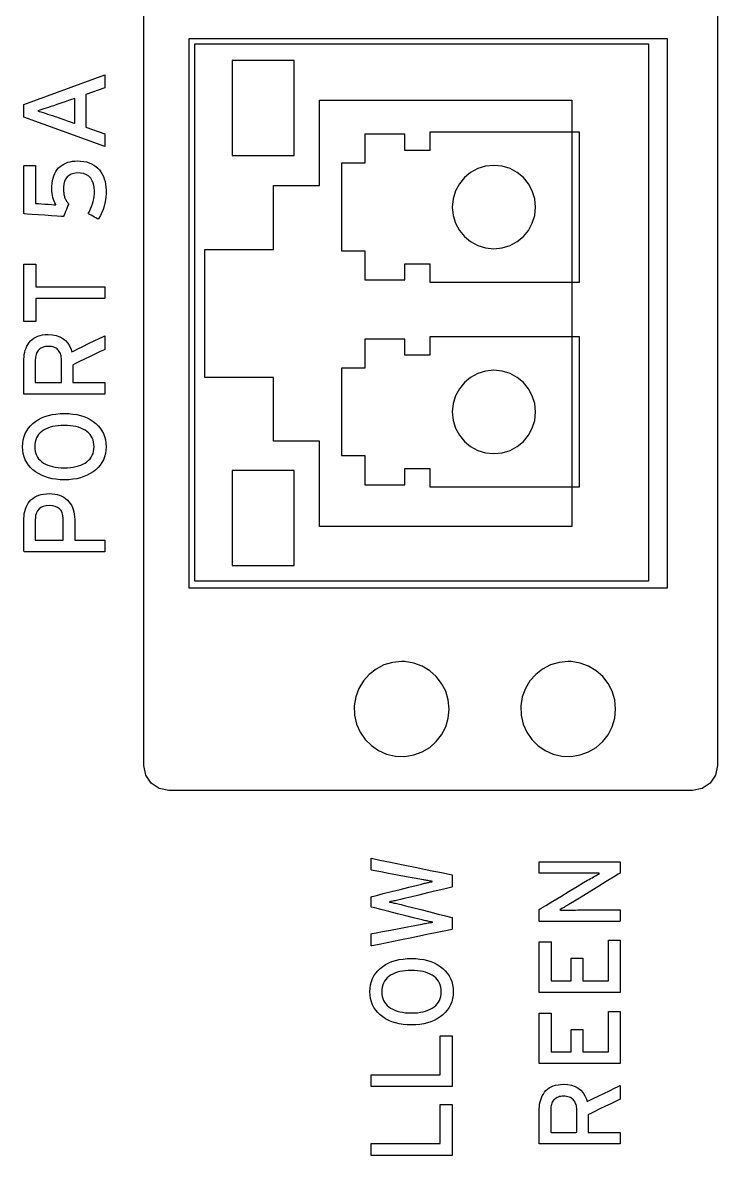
# Model space of a CAD drawing. Extents: x 1 to 47.7, y 0.2 to 33.5.
# Drawn here: x 33.206 to 34.041, y 14.678 to 16.038 of the extents above; entities that cross this region are included whole.
import ezdxf

# ---------------------------------------------------------------- set-up
doc = ezdxf.new("R2010")
doc.units = 0
doc.header["$MEASUREMENT"] = 0
for name, color, linetype in [('2_1__NO_ETHERNET__X', 7, 'CONTINUOUS'), ('2_2__PORTS_5A___5B_W_PTP__', 7, 'CONTINUOUS'), ('2_3__PORTS_5A___5B_W_PTP__', 7, 'CONTINUOUS'), ('2_4__PORTS_5A___5B_W_PTP__', 7, 'CONTINUOUS'), ('6_0____DWG', 7, 'CONTINUOUS')]:
    doc.layers.add(name, color=color, linetype=linetype)

msp = doc.modelspace()

# ---------------------------------------------------------------- linework, layer by layer
at = {"layer": '2_1__NO_ETHERNET__X'}
msp.add_lwpolyline([(34.0405, 16.1228), (34.0405, 15.9751), (34.0405, 15.8353), (34.0405, 15.7047), (34.0405, 15.6432), (34.0405, 15.5845), (34.0405, 15.5287), (34.0405, 15.4761), (34.0405, 15.4267), (34.0405, 15.3808), (34.0405, 15.3385), (34.0405, 15.2999), (34.0405, 15.2652), (34.0405, 15.2347), (34.0405, 15.2084), (34.0405, 15.1865), (34.0405, 15.1692), (34.0405, 15.1566), (34.0405, 15.1489), (34.0405, 15.1463), (34.0381, 15.1347), (34.0317, 15.1251), (34.0222, 15.1187), (34.0105, 15.1163), (34.0087, 15.1163), (34.0034, 15.1163), (33.995, 15.1163), (33.9835, 15.1163), (33.9525, 15.1163), (33.9123, 15.1163), (33.8647, 15.1163), (33.8116, 15.1163), (33.6961, 15.1163), (33.5807, 15.1163), (33.5276, 15.1163), (33.48, 15.1163), (33.4398, 15.1163), (33.4088, 15.1163), (33.3973, 15.1163), (33.3888, 15.1163), (33.3836, 15.1163), (33.3818, 15.1163), (33.3701, 15.1187), (33.3605, 15.1251), (33.3541, 15.1347), (33.3518, 15.1463), (33.3518, 15.1489), (33.3518, 15.1566), (33.3518, 15.1692), (33.3518, 15.1865), (33.3518, 15.2084), (33.3518, 15.2347), (33.3518, 15.2652), (33.3518, 15.2999), (33.3518, 15.3385), (33.3518, 15.3808), (33.3518, 15.4267), (33.3518, 15.4761), (33.3518, 15.5287), (33.3518, 15.5845), (33.3518, 15.6432), (33.3518, 15.7047), (33.3518, 15.8353), (33.3518, 15.9751), (33.3518, 16.1228)], dxfattribs=at)
at = {"layer": '2_2__PORTS_5A___5B_W_PTP__'}
for points in [[(33.4059, 16.0191), (33.9801, 16.0191), (33.9801, 15.359), (33.4059, 15.359), (33.4059, 16.0191)], [(33.4579, 15.8786), (33.5323, 15.8786), (33.5323, 15.9926), (33.4579, 15.9926), (33.4579, 15.8786)], [(33.5625, 15.9449), (33.8657, 15.9449), (33.8657, 15.4331), (33.5625, 15.4331), (33.5625, 15.5355), (33.5074, 15.5355), (33.5074, 15.6122), (33.4248, 15.6122), (33.4248, 15.7658), (33.5074, 15.7658), (33.5074, 15.8426), (33.5625, 15.8426), (33.5625, 15.9449)], [(33.4579, 15.3863), (33.5323, 15.3863), (33.5323, 15.5003), (33.4579, 15.5003), (33.4579, 15.3863)]]:
    msp.add_lwpolyline(points, dxfattribs=at)
for points in [[(33.6613, 15.271), (33.6503, 15.2699), (33.6399, 15.2669), (33.6305, 15.262), (33.6222, 15.2555), (33.6153, 15.2477), (33.6099, 15.2386), (33.6062, 15.2286), (33.6044, 15.2177), (33.6048, 15.2066), (33.6072, 15.196), (33.6115, 15.1863), (33.6174, 15.1776), (33.6249, 15.1702), (33.6335, 15.1642), (33.6433, 15.1599), (33.6539, 15.1575), (33.6651, 15.1571), (33.6759, 15.1589), (33.6859, 15.1626), (33.695, 15.168), (33.7028, 15.175), (33.7093, 15.1832), (33.7142, 15.1926), (33.7172, 15.203), (33.7183, 15.214), (33.7172, 15.225), (33.7142, 15.2354), (33.7093, 15.2448), (33.7028, 15.2531), (33.695, 15.26), (33.6859, 15.2654), (33.6759, 15.2691), (33.6651, 15.2709), (33.6613, 15.271), (33.6613, 15.271), (33.6613, 15.271), (33.6613, 15.271), (33.6613, 15.271), (33.6613, 15.271), (33.6613, 15.271), (33.6613, 15.271), (33.6613, 15.271), (33.6613, 15.271), (33.6613, 15.271), (33.6613, 15.271), (33.6613, 15.271), (33.6613, 15.271), (33.6613, 15.271), (33.6613, 15.271)], [(33.8613, 15.271), (33.8503, 15.2699), (33.8399, 15.2669), (33.8305, 15.262), (33.8223, 15.2555), (33.8153, 15.2477), (33.8099, 15.2386), (33.8062, 15.2286), (33.8044, 15.2177), (33.8048, 15.2066), (33.8072, 15.196), (33.8115, 15.1863), (33.8175, 15.1776), (33.8249, 15.1702), (33.8336, 15.1642), (33.8433, 15.1599), (33.8539, 15.1575), (33.8651, 15.1571), (33.8759, 15.1589), (33.8859, 15.1626), (33.895, 15.168), (33.9028, 15.175), (33.9093, 15.1832), (33.9142, 15.1926), (33.9172, 15.203), (33.9183, 15.214), (33.9172, 15.225), (33.9142, 15.2354), (33.9093, 15.2448), (33.9028, 15.2531), (33.895, 15.26), (33.8859, 15.2654), (33.8759, 15.2691), (33.8651, 15.2709), (33.8613, 15.271), (33.8613, 15.271), (33.8613, 15.271), (33.8613, 15.271), (33.8613, 15.271), (33.8613, 15.271), (33.8613, 15.271), (33.8613, 15.271), (33.8613, 15.271), (33.8613, 15.271), (33.8613, 15.271), (33.8613, 15.271), (33.8613, 15.271), (33.8613, 15.271), (33.8613, 15.271), (33.8613, 15.271)]]:
    msp.add_lwpolyline(points, close=True, dxfattribs=at)
at = {"layer": '2_3__PORTS_5A___5B_W_PTP__'}
for points in [[(33.9577, 16.0125), (33.9577, 15.3677), (33.4129, 15.3677), (33.4129, 16.0125), (33.9577, 16.0125)], [(33.6951, 15.8847), (33.6651, 15.8847), (33.6651, 15.9042), (33.6171, 15.9042), (33.6171, 15.8692), (33.5891, 15.8692), (33.5891, 15.7642), (33.6171, 15.7642), (33.6171, 15.7292), (33.6651, 15.7292), (33.6651, 15.7487), (33.6951, 15.7487), (33.6951, 15.7267), (33.8751, 15.7267), (33.8751, 15.9067), (33.6951, 15.9067), (33.6951, 15.8847)], [(33.6951, 15.6387), (33.6651, 15.6387), (33.6651, 15.6582), (33.6171, 15.6582), (33.6171, 15.6232), (33.5891, 15.6232), (33.5891, 15.5182), (33.6171, 15.5182), (33.6171, 15.4832), (33.6651, 15.4832), (33.6651, 15.5027), (33.6951, 15.5027), (33.6951, 15.4807), (33.8751, 15.4807), (33.8751, 15.6607), (33.6951, 15.6607), (33.6951, 15.6387)]]:
    msp.add_lwpolyline(points, dxfattribs=at)
for points in [[(33.7721, 15.7667), (33.7822, 15.7677), (33.7916, 15.7706), (33.8001, 15.7752), (33.8075, 15.7813), (33.8136, 15.7887), (33.8182, 15.7972), (33.8211, 15.8066), (33.8221, 15.8167), (33.8211, 15.8267), (33.8182, 15.8361), (33.8136, 15.8446), (33.8075, 15.852), (33.8001, 15.8581), (33.7916, 15.8628), (33.7822, 15.8657), (33.7721, 15.8667), (33.7621, 15.8657), (33.7527, 15.8628), (33.7442, 15.8581), (33.7368, 15.852), (33.7307, 15.8446), (33.7261, 15.8361), (33.7231, 15.8267), (33.7221, 15.8167), (33.7231, 15.8066), (33.7261, 15.7972), (33.7307, 15.7887), (33.7368, 15.7813), (33.7442, 15.7752), (33.7527, 15.7706), (33.7621, 15.7677)], [(33.7721, 15.5207), (33.7822, 15.5217), (33.7916, 15.5246), (33.8001, 15.5292), (33.8075, 15.5353), (33.8136, 15.5427), (33.8182, 15.5512), (33.8211, 15.5606), (33.8221, 15.5707), (33.8211, 15.5808), (33.8182, 15.5901), (33.8136, 15.5986), (33.8075, 15.606), (33.8001, 15.6121), (33.7916, 15.6168), (33.7822, 15.6197), (33.7721, 15.6207), (33.7621, 15.6197), (33.7527, 15.6168), (33.7442, 15.6121), (33.7368, 15.606), (33.7307, 15.5986), (33.7261, 15.5901), (33.7231, 15.5808), (33.7221, 15.5707), (33.7231, 15.5606), (33.7261, 15.5512), (33.7307, 15.5427), (33.7368, 15.5353), (33.7442, 15.5292), (33.7527, 15.5246), (33.7621, 15.5217)], [(33.6613, 15.271), (33.6503, 15.2699), (33.6399, 15.2669), (33.6305, 15.262), (33.6223, 15.2555), (33.6153, 15.2477), (33.6099, 15.2386), (33.6062, 15.2286), (33.6044, 15.2177), (33.6048, 15.2066), (33.6072, 15.196), (33.6115, 15.1863), (33.6175, 15.1776), (33.6249, 15.1702), (33.6336, 15.1642), (33.6433, 15.1599), (33.6539, 15.1575), (33.6651, 15.1571), (33.6759, 15.1589), (33.6859, 15.1626), (33.695, 15.168), (33.7028, 15.175), (33.7093, 15.1832), (33.7142, 15.1926), (33.7173, 15.203), (33.7183, 15.214), (33.7173, 15.225), (33.7142, 15.2354), (33.7093, 15.2448), (33.7028, 15.2531), (33.695, 15.26), (33.6859, 15.2654), (33.6759, 15.2691), (33.6651, 15.2709), (33.6613, 15.271), (33.6613, 15.271), (33.6613, 15.271), (33.6613, 15.271), (33.6613, 15.271), (33.6613, 15.271), (33.6613, 15.271), (33.6613, 15.271), (33.6613, 15.271), (33.6613, 15.271), (33.6613, 15.271), (33.6613, 15.271), (33.6613, 15.271), (33.6613, 15.271), (33.6613, 15.271), (33.6613, 15.271)], [(33.8613, 15.271), (33.8503, 15.2699), (33.84, 15.2669), (33.8306, 15.262), (33.8223, 15.2555), (33.8153, 15.2477), (33.8099, 15.2386), (33.8062, 15.2286), (33.8044, 15.2177), (33.8048, 15.2066), (33.8072, 15.196), (33.8115, 15.1863), (33.8175, 15.1776), (33.8249, 15.1702), (33.8336, 15.1642), (33.8433, 15.1599), (33.8539, 15.1575), (33.8651, 15.1571), (33.8759, 15.1589), (33.8859, 15.1626), (33.895, 15.168), (33.9028, 15.175), (33.9093, 15.1832), (33.9142, 15.1926), (33.9172, 15.203), (33.9183, 15.214), (33.9172, 15.225), (33.9142, 15.2354), (33.9093, 15.2448), (33.9028, 15.2531), (33.895, 15.26), (33.8859, 15.2654), (33.8759, 15.2691), (33.8651, 15.2709), (33.8613, 15.271), (33.8613, 15.271), (33.8613, 15.271), (33.8613, 15.271), (33.8613, 15.271), (33.8613, 15.271), (33.8613, 15.271), (33.8613, 15.271), (33.8613, 15.271), (33.8613, 15.271), (33.8613, 15.271), (33.8613, 15.271), (33.8613, 15.271), (33.8613, 15.271), (33.8613, 15.271), (33.8613, 15.271)]]:
    msp.add_lwpolyline(points, close=True, dxfattribs=at)
at = {"layer": '2_4__PORTS_5A___5B_W_PTP__'}
for points in [[(33.9577, 16.0125), (33.9577, 15.3677), (33.4129, 15.3677), (33.4129, 16.0125), (33.9577, 16.0125)], [(33.6951, 15.8847), (33.6651, 15.8847), (33.6651, 15.9042), (33.6171, 15.9042), (33.6171, 15.8692), (33.5891, 15.8692), (33.5891, 15.7642), (33.6171, 15.7642), (33.6171, 15.7292), (33.6651, 15.7292), (33.6651, 15.7487), (33.6951, 15.7487), (33.6951, 15.7267), (33.8751, 15.7267), (33.8751, 15.9067), (33.6951, 15.9067), (33.6951, 15.8847)], [(33.6951, 15.6387), (33.6651, 15.6387), (33.6651, 15.6582), (33.6171, 15.6582), (33.6171, 15.6232), (33.5891, 15.6232), (33.5891, 15.5182), (33.6171, 15.5182), (33.6171, 15.4832), (33.6651, 15.4832), (33.6651, 15.5027), (33.6951, 15.5027), (33.6951, 15.4807), (33.8751, 15.4807), (33.8751, 15.6607), (33.6951, 15.6607), (33.6951, 15.6387)]]:
    msp.add_lwpolyline(points, dxfattribs=at)
for points in [[(33.7721, 15.7667), (33.7822, 15.7677), (33.7916, 15.7706), (33.8001, 15.7752), (33.8075, 15.7813), (33.8136, 15.7887), (33.8182, 15.7972), (33.8211, 15.8066), (33.8221, 15.8167), (33.8211, 15.8267), (33.8182, 15.8361), (33.8136, 15.8446), (33.8075, 15.852), (33.8001, 15.8581), (33.7916, 15.8628), (33.7822, 15.8657), (33.7721, 15.8667), (33.7621, 15.8657), (33.7527, 15.8628), (33.7442, 15.8581), (33.7368, 15.852), (33.7307, 15.8446), (33.7261, 15.8361), (33.7231, 15.8267), (33.7221, 15.8167), (33.7231, 15.8066), (33.7261, 15.7972), (33.7307, 15.7887), (33.7368, 15.7813), (33.7442, 15.7752), (33.7527, 15.7706), (33.7621, 15.7677)], [(33.7721, 15.5207), (33.7822, 15.5217), (33.7916, 15.5246), (33.8001, 15.5292), (33.8075, 15.5353), (33.8136, 15.5427), (33.8182, 15.5512), (33.8211, 15.5606), (33.8221, 15.5707), (33.8211, 15.5808), (33.8182, 15.5901), (33.8136, 15.5986), (33.8075, 15.606), (33.8001, 15.6121), (33.7916, 15.6168), (33.7822, 15.6197), (33.7721, 15.6207), (33.7621, 15.6197), (33.7527, 15.6168), (33.7442, 15.6121), (33.7368, 15.606), (33.7307, 15.5986), (33.7261, 15.5901), (33.7231, 15.5808), (33.7221, 15.5707), (33.7231, 15.5606), (33.7261, 15.5512), (33.7307, 15.5427), (33.7368, 15.5353), (33.7442, 15.5292), (33.7527, 15.5246), (33.7621, 15.5217)], [(33.6613, 15.271), (33.6503, 15.2699), (33.6399, 15.2669), (33.6305, 15.262), (33.6223, 15.2555), (33.6153, 15.2477), (33.6099, 15.2386), (33.6062, 15.2286), (33.6044, 15.2177), (33.6048, 15.2066), (33.6072, 15.196), (33.6115, 15.1863), (33.6175, 15.1776), (33.6249, 15.1702), (33.6336, 15.1642), (33.6433, 15.1599), (33.6539, 15.1575), (33.6651, 15.1571), (33.6759, 15.1589), (33.6859, 15.1626), (33.695, 15.168), (33.7028, 15.175), (33.7093, 15.1832), (33.7142, 15.1926), (33.7173, 15.203), (33.7183, 15.214), (33.7173, 15.225), (33.7142, 15.2354), (33.7093, 15.2448), (33.7028, 15.2531), (33.695, 15.26), (33.6859, 15.2654), (33.6759, 15.2691), (33.6651, 15.2709), (33.6613, 15.271), (33.6613, 15.271), (33.6613, 15.271), (33.6613, 15.271), (33.6613, 15.271), (33.6613, 15.271), (33.6613, 15.271), (33.6613, 15.271), (33.6613, 15.271), (33.6613, 15.271), (33.6613, 15.271), (33.6613, 15.271), (33.6613, 15.271), (33.6613, 15.271), (33.6613, 15.271), (33.6613, 15.271)], [(33.8613, 15.271), (33.8503, 15.2699), (33.84, 15.2669), (33.8306, 15.262), (33.8223, 15.2555), (33.8153, 15.2477), (33.8099, 15.2386), (33.8062, 15.2286), (33.8044, 15.2177), (33.8048, 15.2066), (33.8072, 15.196), (33.8115, 15.1863), (33.8175, 15.1776), (33.8249, 15.1702), (33.8336, 15.1642), (33.8433, 15.1599), (33.8539, 15.1575), (33.8651, 15.1571), (33.8759, 15.1589), (33.8859, 15.1626), (33.895, 15.168), (33.9028, 15.175), (33.9093, 15.1832), (33.9142, 15.1926), (33.9172, 15.203), (33.9183, 15.214), (33.9172, 15.225), (33.9142, 15.2354), (33.9093, 15.2448), (33.9028, 15.2531), (33.895, 15.26), (33.8859, 15.2654), (33.8759, 15.2691), (33.8651, 15.2709), (33.8613, 15.271), (33.8613, 15.271), (33.8613, 15.271), (33.8613, 15.271), (33.8613, 15.271), (33.8613, 15.271), (33.8613, 15.271), (33.8613, 15.271), (33.8613, 15.271), (33.8613, 15.271), (33.8613, 15.271), (33.8613, 15.271), (33.8613, 15.271), (33.8613, 15.271), (33.8613, 15.271), (33.8613, 15.271)]]:
    msp.add_lwpolyline(points, close=True, dxfattribs=at)
at = {"layer": '6_0____DWG'}
for points in [[(33.3048, 15.9599), (33.2818, 15.9517), (33.2818, 15.9128), (33.3048, 15.9047), (33.3048, 15.8896), (33.2076, 15.9246), (33.2076, 15.94), (33.3048, 15.9755), (33.3048, 15.9599)], [(33.2219, 15.7209), (33.3048, 15.7209), (33.3048, 15.7068), (33.2219, 15.7068), (33.2219, 15.6793), (33.2076, 15.6793), (33.2076, 15.7483), (33.2219, 15.7483), (33.2219, 15.7209)], [(33.9237, 14.8736), (33.8266, 14.8736), (33.8266, 14.9343), (33.8407, 14.9343), (33.8407, 14.8877), (33.8648, 14.8877), (33.8648, 14.9148), (33.8789, 14.9148), (33.8789, 14.8877), (33.9096, 14.8877), (33.9096, 14.9363), (33.9237, 14.9363), (33.9237, 14.8736)], [(33.9237, 14.7882), (33.8266, 14.7882), (33.8266, 14.8489), (33.8407, 14.8489), (33.8407, 14.8023), (33.8648, 14.8023), (33.8648, 14.8294), (33.8789, 14.8294), (33.8789, 14.8023), (33.9096, 14.8023), (33.9096, 14.8509), (33.9237, 14.8509), (33.9237, 14.7882)], [(33.7218, 14.7607), (33.6246, 14.7607), (33.6246, 14.7748), (33.7075, 14.7748), (33.7075, 14.8218), (33.7218, 14.8218), (33.7218, 14.7607)], [(33.7218, 14.6781), (33.6246, 14.6781), (33.6246, 14.6922), (33.7075, 14.6922), (33.7075, 14.7392), (33.7218, 14.7392), (33.7218, 14.6781)]]:
    msp.add_lwpolyline(points, dxfattribs=at)
for points in [[(33.2464, 15.9394), (33.2432, 15.9383), (33.2401, 15.9373), (33.2372, 15.9363), (33.2344, 15.9354), (33.2317, 15.9345), (33.2291, 15.9337), (33.2267, 15.933), (33.2244, 15.9322), (33.2258, 15.9316), (33.2281, 15.9309), (33.2306, 15.9301), (33.2332, 15.9293), (33.236, 15.9284), (33.2389, 15.9275), (33.242, 15.9265), (33.2452, 15.9254), (33.2468, 15.9249), (33.2487, 15.9242), (33.2518, 15.9232), (33.2556, 15.9218), (33.2596, 15.9204), (33.2635, 15.9191), (33.2665, 15.918), (33.2684, 15.9174), (33.2687, 15.9175), (33.2687, 15.9196), (33.2687, 15.9235), (33.2687, 15.9284), (33.2687, 15.9339), (33.2687, 15.9391), (33.2687, 15.9435), (33.2687, 15.9464), (33.2687, 15.9472), (33.2674, 15.9468), (33.2648, 15.9459), (33.2612, 15.9446), (33.2571, 15.9432), (33.2532, 15.9418), (33.2497, 15.9406), (33.2473, 15.9397)], [(33.2718, 15.872), (33.2757, 15.8719), (33.2794, 15.8714), (33.2828, 15.8708), (33.286, 15.8698), (33.2889, 15.8686), (33.2916, 15.8671), (33.2941, 15.8654), (33.2963, 15.8634), (33.2983, 15.8612), (33.3001, 15.8588), (33.3017, 15.8562), (33.303, 15.8534), (33.3041, 15.8504), (33.305, 15.8473), (33.3057, 15.844), (33.3061, 15.8406), (33.3063, 15.837), (33.3064, 15.8331), (33.3061, 15.8291), (33.3056, 15.8252), (33.3049, 15.8214), (33.3039, 15.8176), (33.3027, 15.8139), (33.3012, 15.8103), (33.2995, 15.8067), (33.2975, 15.8032), (33.2966, 15.8022), (33.2956, 15.8027), (33.2941, 15.8036), (33.2922, 15.8047), (33.2902, 15.8058), (33.2882, 15.807), (33.2865, 15.8079), (33.2853, 15.8086), (33.2847, 15.8089), (33.2862, 15.8115), (33.2876, 15.8145), (33.2888, 15.8174), (33.2899, 15.8204), (33.2907, 15.8234), (33.2914, 15.8264), (33.2919, 15.8295), (33.2922, 15.8325), (33.2923, 15.8358), (33.2919, 15.8406), (33.291, 15.8447), (33.2897, 15.8483), (33.2878, 15.8513), (33.2854, 15.8537), (33.2826, 15.8555), (33.2792, 15.8568), (33.2754, 15.8575), (33.2712, 15.8576), (33.2676, 15.8571), (33.2645, 15.8562), (33.2618, 15.8547), (33.2596, 15.8528), (33.2578, 15.8504), (33.2565, 15.8476), (33.2556, 15.8442), (33.2552, 15.8404), (33.2551, 15.8378), (33.2552, 15.8365), (33.2552, 15.8353), (33.2554, 15.8341), (33.2555, 15.8329), (33.2557, 15.8317), (33.2559, 15.8306), (33.2562, 15.8296), (33.2565, 15.8285), (33.2569, 15.8275), (33.2573, 15.8266), (33.2578, 15.8256), (33.2583, 15.8247), (33.2588, 15.8238), (33.2594, 15.8229), (33.26, 15.822), (33.2606, 15.8212), (33.2612, 15.8203), (33.261, 15.8198), (33.2604, 15.8184), (33.2596, 15.8163), (33.2586, 15.8138), (33.2575, 15.8113), (33.2566, 15.8089), (33.2558, 15.8069), (33.2552, 15.8056), (33.255, 15.8053), (33.2526, 15.8055), (33.2475, 15.8058), (33.2406, 15.8063), (33.2327, 15.8068), (33.2247, 15.8074), (33.2174, 15.8079), (33.2116, 15.8083), (33.2082, 15.8085), (33.2076, 15.809), (33.2076, 15.8127), (33.2076, 15.8195), (33.2076, 15.8283), (33.2076, 15.838), (33.2076, 15.8477), (33.2076, 15.8563), (33.2076, 15.8628), (33.2076, 15.8661), (33.2079, 15.8664), (33.2089, 15.8664), (33.2107, 15.8664), (33.2129, 15.8664), (33.2152, 15.8664), (33.2175, 15.8664), (33.2195, 15.8664), (33.2209, 15.8664), (33.2215, 15.8664), (33.2215, 15.8651), (33.2215, 15.861), (33.2215, 15.8549), (33.2215, 15.8476), (33.2215, 15.8399), (33.2215, 15.8326), (33.2215, 15.8265), (33.2215, 15.8224), (33.2215, 15.8211), (33.2226, 15.821), (33.2251, 15.8209), (33.2286, 15.8206), (33.2326, 15.8203), (33.2368, 15.82), (33.2407, 15.8197), (33.2438, 15.8195), (33.2458, 15.8193), (33.2458, 15.8199), (33.2448, 15.8218), (33.2439, 15.8238), (33.2431, 15.8259), (33.2425, 15.8281), (33.242, 15.8305), (33.2416, 15.833), (33.2413, 15.8356), (33.2412, 15.8383), (33.2412, 15.8416), (33.2415, 15.8451), (33.2419, 15.8484), (33.2426, 15.8515), (33.2435, 15.8543), (33.2447, 15.857), (33.246, 15.8594), (33.2476, 15.8616), (33.2493, 15.8636), (33.2513, 15.8654), (33.2534, 15.8669), (33.2556, 15.8683), (33.258, 15.8694), (33.2605, 15.8704), (33.2631, 15.8711), (33.2659, 15.8716), (33.2688, 15.8719)], [(33.2367, 15.6636), (33.2419, 15.6633), (33.2465, 15.6624), (33.2507, 15.6609), (33.2544, 15.659), (33.2576, 15.6565), (33.2603, 15.6534), (33.2625, 15.6499), (33.2643, 15.6458), (33.2653, 15.643), (33.2678, 15.6442), (33.2724, 15.6464), (33.2785, 15.6494), (33.2853, 15.6527), (33.292, 15.6559), (33.298, 15.6588), (33.3025, 15.661), (33.3047, 15.6621), (33.3048, 15.6618), (33.3048, 15.6604), (33.3048, 15.6583), (33.3048, 15.6556), (33.3048, 15.6528), (33.3048, 15.6501), (33.3048, 15.6479), (33.3048, 15.6463), (33.3048, 15.6458), (33.3031, 15.645), (33.2992, 15.6431), (33.2936, 15.6404), (33.2871, 15.6372), (33.2805, 15.634), (33.2744, 15.6311), (33.2696, 15.6287), (33.2668, 15.6274), (33.2664, 15.627), (33.2664, 15.6256), (33.2664, 15.623), (33.2664, 15.6197), (33.2664, 15.616), (33.2664, 15.6124), (33.2664, 15.6093), (33.2664, 15.607), (33.2664, 15.6059), (33.2673, 15.6059), (33.2708, 15.6059), (33.276, 15.6059), (33.2823, 15.6059), (33.2889, 15.6059), (33.2952, 15.6059), (33.3004, 15.6059), (33.3039, 15.6059), (33.3048, 15.6059), (33.3048, 15.6052), (33.3048, 15.6037), (33.3048, 15.6017), (33.3048, 15.5993), (33.3048, 15.5969), (33.3048, 15.5948), (33.3048, 15.5931), (33.3048, 15.5922), (33.3037, 15.5921), (33.2966, 15.5921), (33.2845, 15.5921), (33.2691, 15.5921), (33.2524, 15.5921), (33.2361, 15.5921), (33.222, 15.5921), (33.2119, 15.5921), (33.2077, 15.5921), (33.2076, 15.5934), (33.2076, 15.5972), (33.2076, 15.603), (33.2076, 15.6098), (33.2076, 15.6169), (33.2076, 15.6236), (33.2076, 15.6291), (33.2076, 15.6325), (33.2076, 15.6342), (33.2078, 15.637), (33.2081, 15.6398), (33.2086, 15.6425), (33.2093, 15.645), (33.2102, 15.6474), (33.2113, 15.6497), (33.2126, 15.6519), (33.214, 15.654), (33.2157, 15.656), (33.2175, 15.6578), (33.2196, 15.6593), (33.2219, 15.6606), (33.2245, 15.6617), (33.2272, 15.6625), (33.2301, 15.6631), (33.2333, 15.6635)], [(33.2371, 15.6494), (33.2353, 15.6493), (33.2336, 15.6491), (33.232, 15.6488), (33.2306, 15.6483), (33.2292, 15.6478), (33.228, 15.6471), (33.2268, 15.6464), (33.2258, 15.6455), (33.2249, 15.6445), (33.224, 15.6433), (33.2233, 15.6422), (33.2227, 15.6409), (33.2222, 15.6395), (33.2218, 15.638), (33.2215, 15.6365), (33.2214, 15.6348), (33.2213, 15.6333), (33.2213, 15.632), (33.2213, 15.6289), (33.2213, 15.6248), (33.2213, 15.62), (33.2213, 15.6152), (33.2213, 15.6109), (33.2213, 15.6076), (33.2213, 15.606), (33.222, 15.6059), (33.2247, 15.6059), (33.229, 15.6059), (33.2342, 15.6059), (33.2398, 15.6059), (33.245, 15.6059), (33.2493, 15.6059), (33.252, 15.6059), (33.2527, 15.606), (33.2527, 15.6076), (33.2527, 15.6109), (33.2527, 15.6152), (33.2527, 15.62), (33.2527, 15.6248), (33.2527, 15.6289), (33.2527, 15.632), (33.2527, 15.6333), (33.2526, 15.6348), (33.2525, 15.6364), (33.2522, 15.638), (33.2519, 15.6394), (33.2514, 15.6408), (33.2508, 15.642), (33.2501, 15.6432), (33.2493, 15.6443), (33.2484, 15.6454), (33.2474, 15.6463), (33.2463, 15.6471), (33.245, 15.6478), (33.2437, 15.6483), (33.2422, 15.6488), (33.2406, 15.6491), (33.2389, 15.6493)], [(33.2562, 15.5689), (33.2614, 15.5687), (33.2663, 15.5682), (33.271, 15.5675), (33.2754, 15.5665), (33.2796, 15.5651), (33.2835, 15.5635), (33.2872, 15.5616), (33.2906, 15.5594), (33.2938, 15.557), (33.2967, 15.5542), (33.2992, 15.5513), (33.3013, 15.5481), (33.3031, 15.5447), (33.3045, 15.5411), (33.3055, 15.5373), (33.3061, 15.5332), (33.3064, 15.5289), (33.3061, 15.5247), (33.3055, 15.5207), (33.3045, 15.5169), (33.3031, 15.5133), (33.3013, 15.51), (33.2992, 15.5069), (33.2967, 15.504), (33.2938, 15.5013), (33.2906, 15.4988), (33.2872, 15.4966), (33.2835, 15.4946), (33.2796, 15.493), (33.2754, 15.4916), (33.271, 15.4905), (33.2663, 15.4898), (33.2614, 15.4893), (33.2562, 15.4891), (33.251, 15.4893), (33.2461, 15.4898), (33.2414, 15.4905), (33.237, 15.4916), (33.2328, 15.493), (33.2288, 15.4946), (33.2251, 15.4966), (33.2216, 15.4988), (33.2184, 15.5013), (33.2156, 15.504), (33.2131, 15.5069), (33.211, 15.51), (33.2093, 15.5133), (33.2079, 15.5169), (33.2069, 15.5207), (33.2063, 15.5247), (33.2061, 15.5289), (33.2063, 15.5332), (33.2069, 15.5373), (33.2079, 15.5411), (33.2093, 15.5447), (33.211, 15.5481), (33.2131, 15.5513), (33.2156, 15.5542), (33.2184, 15.557), (33.2216, 15.5594), (33.2251, 15.5616), (33.2288, 15.5635), (33.2328, 15.5651), (33.237, 15.5665), (33.2414, 15.5675), (33.2461, 15.5682), (33.251, 15.5687)], [(33.2562, 15.5545), (33.2524, 15.5544), (33.2488, 15.5542), (33.2453, 15.5537), (33.2421, 15.5531), (33.2391, 15.5523), (33.2363, 15.5513), (33.2336, 15.5501), (33.2312, 15.5488), (33.229, 15.5473), (33.227, 15.5456), (33.2253, 15.5437), (33.2239, 15.5417), (33.2227, 15.5395), (33.2218, 15.5371), (33.2212, 15.5345), (33.2208, 15.5318), (33.2206, 15.5289), (33.2208, 15.5261), (33.2212, 15.5234), (33.2218, 15.5209), (33.2227, 15.5186), (33.2239, 15.5164), (33.2253, 15.5144), (33.227, 15.5126), (33.229, 15.5109), (33.2312, 15.5093), (33.2336, 15.508), (33.2363, 15.5068), (33.2391, 15.5058), (33.2421, 15.505), (33.2453, 15.5043), (33.2488, 15.5039), (33.2524, 15.5036), (33.2562, 15.5035), (33.26, 15.5036), (33.2635, 15.5039), (33.2669, 15.5043), (33.2701, 15.505), (33.2731, 15.5058), (33.2759, 15.5068), (33.2785, 15.508), (33.281, 15.5093), (33.2832, 15.5109), (33.2852, 15.5126), (33.287, 15.5144), (33.2885, 15.5164), (33.2897, 15.5186), (33.2907, 15.5209), (33.2913, 15.5234), (33.2917, 15.5261), (33.2919, 15.5289), (33.2917, 15.5318), (33.2913, 15.5345), (33.2907, 15.5371), (33.2897, 15.5395), (33.2885, 15.5417), (33.287, 15.5437), (33.2852, 15.5456), (33.2832, 15.5473), (33.281, 15.5488), (33.2785, 15.5501), (33.2759, 15.5513), (33.2731, 15.5523), (33.2701, 15.5531), (33.2669, 15.5537), (33.2635, 15.5542), (33.26, 15.5544)], [(33.2381, 15.4726), (33.2415, 15.4724), (33.2447, 15.4721), (33.2477, 15.4714), (33.2505, 15.4706), (33.2531, 15.4695), (33.2555, 15.4682), (33.2577, 15.4667), (33.2598, 15.4649), (33.2616, 15.4629), (33.2632, 15.4608), (33.2646, 15.4586), (33.2658, 15.4561), (33.2668, 15.4536), (33.2676, 15.4508), (33.2681, 15.4479), (33.2685, 15.4449), (33.2686, 15.4417), (33.2686, 15.4406), (33.2686, 15.4383), (33.2686, 15.4349), (33.2686, 15.4307), (33.2686, 15.4265), (33.2686, 15.4224), (33.2686, 15.4192), (33.2686, 15.4172), (33.2688, 15.4168), (33.271, 15.4168), (33.2752, 15.4168), (33.2808, 15.4168), (33.2871, 15.4168), (33.2933, 15.4168), (33.2988, 15.4168), (33.3028, 15.4168), (33.3048, 15.4168), (33.3048, 15.4164), (33.3048, 15.4152), (33.3048, 15.4133), (33.3048, 15.4111), (33.3048, 15.4086), (33.3048, 15.4064), (33.3048, 15.4045), (33.3048, 15.4033), (33.3046, 15.4029), (33.2994, 15.4029), (33.2886, 15.4029), (33.2739, 15.4029), (33.2572, 15.4029), (33.2404, 15.4029), (33.2254, 15.4029), (33.214, 15.4029), (33.2081, 15.4029), (33.2076, 15.4036), (33.2076, 15.4068), (33.2076, 15.412), (33.2076, 15.4184), (33.2076, 15.4253), (33.2076, 15.4319), (33.2076, 15.4374), (33.2076, 15.4411), (33.2076, 15.4427), (33.2078, 15.4457), (33.2081, 15.4486), (33.2086, 15.4513), (33.2094, 15.454), (33.2103, 15.4565), (33.2115, 15.4588), (33.2128, 15.461), (33.2144, 15.4631), (33.2161, 15.465), (33.2182, 15.4668), (33.2204, 15.4683), (33.2228, 15.4696), (33.2254, 15.4706), (33.2283, 15.4715), (33.2313, 15.4721), (33.2346, 15.4724)], [(33.2381, 15.4582), (33.2343, 15.4579), (33.2309, 15.4571), (33.2281, 15.4559), (33.2258, 15.4542), (33.2239, 15.452), (33.2226, 15.4494), (33.2217, 15.4463), (33.2214, 15.4428), (33.2213, 15.4414), (33.2213, 15.4389), (33.2213, 15.4352), (33.2213, 15.4308), (33.2213, 15.4262), (33.2213, 15.422), (33.2213, 15.4187), (33.2213, 15.4169), (33.2219, 15.4168), (33.2247, 15.4168), (33.2293, 15.4168), (33.2351, 15.4168), (33.2412, 15.4168), (33.2469, 15.4168), (33.2516, 15.4168), (33.2544, 15.4168), (33.2549, 15.4169), (33.2549, 15.4187), (33.2549, 15.422), (33.2549, 15.4262), (33.2549, 15.4308), (33.2549, 15.4352), (33.2549, 15.4389), (33.2549, 15.4414), (33.2549, 15.4428), (33.2545, 15.4464), (33.2536, 15.4496), (33.2522, 15.4522), (33.2504, 15.4544), (33.248, 15.456), (33.2452, 15.4573), (33.2419, 15.458)], [(33.7218, 15.015), (33.7218, 15.0144), (33.7218, 15.013), (33.7218, 15.011), (33.7218, 15.0086), (33.7218, 15.0061), (33.7218, 15.0038), (33.7218, 15.0018), (33.7218, 15.0006), (33.7217, 15.0002), (33.7185, 14.9995), (33.7119, 14.9979), (33.7028, 14.9957), (33.6924, 14.9932), (33.6818, 14.9906), (33.672, 14.9883), (33.6644, 14.9864), (33.6598, 14.9853), (33.6583, 14.985), (33.6567, 14.9846), (33.6552, 14.9842), (33.6536, 14.9839), (33.6521, 14.9836), (33.6507, 14.9833), (33.6493, 14.983), (33.6479, 14.9827), (33.6466, 14.9824), (33.6469, 14.9822), (33.6483, 14.9819), (33.6497, 14.9816), (33.6511, 14.9813), (33.6525, 14.981), (33.654, 14.9807), (33.6556, 14.9803), (33.6571, 14.98), (33.6587, 14.9796), (33.6606, 14.9792), (33.6661, 14.9778), (33.6745, 14.9757), (33.6845, 14.9731), (33.6952, 14.9704), (33.7053, 14.9678), (33.7139, 14.9657), (33.7198, 14.9642), (33.7218, 14.9637), (33.7218, 14.9631), (33.7218, 14.9617), (33.7218, 14.9597), (33.7218, 14.9573), (33.7218, 14.9549), (33.7218, 14.9526), (33.7218, 14.9507), (33.7218, 14.9495), (33.7215, 14.9492), (33.7163, 14.9481), (33.7058, 14.946), (33.6915, 14.9431), (33.6754, 14.9398), (33.659, 14.9364), (33.6441, 14.9334), (33.6324, 14.931), (33.6256, 14.9296), (33.6246, 14.9296), (33.6246, 14.9305), (33.6246, 14.9323), (33.6246, 14.9345), (33.6246, 14.937), (33.6246, 14.9395), (33.6246, 14.9416), (33.6246, 14.9433), (33.6246, 14.9441), (33.6257, 14.9444), (33.6305, 14.9453), (33.6383, 14.9468), (33.6479, 14.9486), (33.6583, 14.9506), (33.6684, 14.9525), (33.6771, 14.9541), (33.6834, 14.9553), (33.686, 14.9558), (33.6873, 14.9561), (33.6887, 14.9563), (33.6901, 14.9566), (33.6915, 14.9569), (33.693, 14.9571), (33.6945, 14.9573), (33.6959, 14.9576), (33.6974, 14.9578), (33.6986, 14.958), (33.6972, 14.9583), (33.6957, 14.9586), (33.6942, 14.9589), (33.6928, 14.9592), (33.6914, 14.9595), (33.6899, 14.9598), (33.6885, 14.9601), (33.6871, 14.9604), (33.6859, 14.9607), (33.6824, 14.9616), (33.6756, 14.9633), (33.6665, 14.9656), (33.6562, 14.9682), (33.6458, 14.9709), (33.6365, 14.9732), (33.6292, 14.9751), (33.6251, 14.9761), (33.6246, 14.9764), (33.6246, 14.9772), (33.6246, 14.9787), (33.6246, 14.9807), (33.6246, 14.9828), (33.6246, 14.9848), (33.6246, 14.9867), (33.6246, 14.988), (33.6246, 14.9887), (33.6259, 14.989), (33.631, 14.9903), (33.6391, 14.9924), (33.6491, 14.9949), (33.6597, 14.9975), (33.67, 15.0001), (33.6788, 15.0023), (33.685, 15.0039), (33.6875, 15.0045), (33.6886, 15.0048), (33.6898, 15.0051), (33.691, 15.0054), (33.6923, 15.0056), (33.6936, 15.0059), (33.6949, 15.0062), (33.6962, 15.0064), (33.6976, 15.0067), (33.6985, 15.0069), (33.6971, 15.0072), (33.6956, 15.0075), (33.6943, 15.0077), (33.6929, 15.008), (33.6916, 15.0082), (33.6904, 15.0084), (33.6892, 15.0086), (33.6881, 15.0088), (33.6871, 15.0089), (33.6833, 15.0096), (33.6762, 15.011), (33.6668, 15.0127), (33.6563, 15.0147), (33.6457, 15.0167), (33.6363, 15.0185), (33.629, 15.0198), (33.625, 15.0206), (33.6246, 15.0208), (33.6246, 15.0219), (33.6246, 15.0236), (33.6246, 15.0258), (33.6246, 15.0282), (33.6246, 15.0305), (33.6246, 15.0326), (33.6246, 15.0341), (33.6246, 15.0348), (33.6268, 15.0344), (33.6351, 15.0327), (33.6478, 15.0301), (33.6632, 15.0269), (33.6797, 15.0236), (33.6956, 15.0203), (33.709, 15.0176), (33.7183, 15.0157)], [(33.9237, 15.0171), (33.9215, 15.0157), (33.9156, 15.0121), (33.907, 15.0068), (33.897, 15.0006), (33.8866, 14.9942), (33.8768, 14.9882), (33.8689, 14.9834), (33.864, 14.9803), (33.8623, 14.9793), (33.8608, 14.9784), (33.8593, 14.9775), (33.8579, 14.9767), (33.8565, 14.9758), (33.8552, 14.9751), (33.8539, 14.9743), (33.8526, 14.9736), (33.8514, 14.9728), (33.8522, 14.9725), (33.8545, 14.9726), (33.8569, 14.9726), (33.8594, 14.9726), (33.862, 14.9726), (33.8646, 14.9726), (33.8673, 14.9726), (33.8701, 14.9726), (33.873, 14.9727), (33.8747, 14.9727), (33.8793, 14.9727), (33.8861, 14.9727), (33.8942, 14.9727), (33.9029, 14.9727), (33.9111, 14.9727), (33.9179, 14.9727), (33.9224, 14.9727), (33.9237, 14.9727), (33.9237, 14.972), (33.9237, 14.9706), (33.9237, 14.9686), (33.9237, 14.9663), (33.9237, 14.964), (33.9237, 14.9619), (33.9237, 14.9602), (33.9237, 14.9592), (33.9231, 14.959), (33.9168, 14.959), (33.9053, 14.959), (33.8905, 14.959), (33.874, 14.959), (33.8576, 14.959), (33.8431, 14.959), (33.8323, 14.959), (33.8269, 14.959), (33.8266, 14.9593), (33.8266, 14.9604), (33.8266, 14.9623), (33.8266, 14.9646), (33.8266, 14.9671), (33.8266, 14.9694), (33.8266, 14.9715), (33.8266, 14.9729), (33.8266, 14.9734), (33.8287, 14.9747), (33.8345, 14.9782), (33.8428, 14.9832), (33.8526, 14.9891), (33.8627, 14.9952), (33.8722, 15.0009), (33.8799, 15.0056), (33.8847, 15.0085), (33.8864, 15.0095), (33.8882, 15.0105), (33.89, 15.0115), (33.8916, 15.0125), (33.8932, 15.0134), (33.8948, 15.0143), (33.8963, 15.0151), (33.8977, 15.0159), (33.8991, 15.0167), (33.8983, 15.017), (33.8959, 15.0169), (33.8934, 15.0169), (33.8909, 15.0169), (33.8883, 15.0169), (33.8856, 15.0169), (33.8828, 15.0169), (33.88, 15.0168), (33.8771, 15.0168), (33.8754, 15.0168), (33.8709, 15.0168), (33.8641, 15.0168), (33.8559, 15.0168), (33.8473, 15.0168), (33.8392, 15.0168), (33.8324, 15.0168), (33.8279, 15.0168), (33.8266, 15.0169), (33.8266, 15.0175), (33.8266, 15.0189), (33.8266, 15.0209), (33.8266, 15.0232), (33.8266, 15.0255), (33.8266, 15.0277), (33.8266, 15.0294), (33.8266, 15.0304), (33.8272, 15.0305), (33.8335, 15.0305), (33.845, 15.0305), (33.8599, 15.0305), (33.8764, 15.0305), (33.8927, 15.0305), (33.9072, 15.0305), (33.918, 15.0305), (33.9234, 15.0305), (33.9237, 15.0303), (33.9237, 15.0292), (33.9237, 15.0274), (33.9237, 15.0253), (33.9237, 15.023), (33.9237, 15.0208), (33.9237, 15.0189), (33.9237, 15.0176)], [(33.6732, 14.9145), (33.6783, 14.9143), (33.6833, 14.9138), (33.6879, 14.9131), (33.6924, 14.912), (33.6965, 14.9107), (33.7005, 14.9091), (33.7041, 14.9072), (33.7076, 14.905), (33.7108, 14.9025), (33.7136, 14.8998), (33.7161, 14.8968), (33.7183, 14.8937), (33.72, 14.8903), (33.7214, 14.8867), (33.7224, 14.8828), (33.7231, 14.8788), (33.7233, 14.8745), (33.7231, 14.8703), (33.7224, 14.8663), (33.7214, 14.8625), (33.72, 14.8589), (33.7183, 14.8556), (33.7161, 14.8524), (33.7136, 14.8495), (33.7108, 14.8469), (33.7076, 14.8444), (33.7041, 14.8421), (33.7005, 14.8402), (33.6965, 14.8385), (33.6924, 14.8372), (33.6879, 14.8361), (33.6833, 14.8354), (33.6783, 14.8349), (33.6732, 14.8347), (33.668, 14.8349), (33.6631, 14.8354), (33.6584, 14.8361), (33.6539, 14.8372), (33.6497, 14.8385), (33.6458, 14.8402), (33.6421, 14.8421), (33.6386, 14.8444), (33.6354, 14.8469), (33.6326, 14.8495), (33.6301, 14.8524), (33.628, 14.8556), (33.6263, 14.8589), (33.6249, 14.8625), (33.6239, 14.8663), (33.6233, 14.8703), (33.623, 14.8745), (33.6233, 14.8788), (33.6239, 14.8828), (33.6249, 14.8867), (33.6263, 14.8903), (33.628, 14.8937), (33.6301, 14.8968), (33.6326, 14.8998), (33.6354, 14.9025), (33.6386, 14.905), (33.6421, 14.9072), (33.6458, 14.9091), (33.6497, 14.9107), (33.6539, 14.912), (33.6584, 14.9131), (33.6631, 14.9138), (33.668, 14.9143)], [(33.6732, 14.9001), (33.6693, 14.9), (33.6657, 14.8997), (33.6623, 14.8993), (33.6591, 14.8987), (33.656, 14.8979), (33.6532, 14.8969), (33.6506, 14.8957), (33.6481, 14.8944), (33.6459, 14.8929), (33.644, 14.8912), (33.6423, 14.8893), (33.6409, 14.8872), (33.6397, 14.885), (33.6388, 14.8827), (33.6381, 14.8801), (33.6377, 14.8774), (33.6376, 14.8745), (33.6377, 14.8717), (33.6381, 14.869), (33.6388, 14.8665), (33.6397, 14.8642), (33.6409, 14.862), (33.6423, 14.86), (33.644, 14.8581), (33.6459, 14.8564), (33.6481, 14.8549), (33.6506, 14.8535), (33.6532, 14.8523), (33.656, 14.8513), (33.6591, 14.8505), (33.6623, 14.8499), (33.6657, 14.8494), (33.6693, 14.8492), (33.6732, 14.8491), (33.6769, 14.8492), (33.6805, 14.8494), (33.6839, 14.8499), (33.6871, 14.8505), (33.6901, 14.8513), (33.6929, 14.8523), (33.6955, 14.8535), (33.6979, 14.8549), (33.7002, 14.8564), (33.7022, 14.8581), (33.704, 14.86), (33.7055, 14.862), (33.7067, 14.8642), (33.7076, 14.8665), (33.7083, 14.869), (33.7087, 14.8717), (33.7088, 14.8745), (33.7087, 14.8774), (33.7083, 14.8801), (33.7076, 14.8827), (33.7067, 14.885), (33.7055, 14.8872), (33.704, 14.8893), (33.7022, 14.8912), (33.7002, 14.8929), (33.6979, 14.8944), (33.6955, 14.8957), (33.6929, 14.8969), (33.6901, 14.8979), (33.6871, 14.8987), (33.6839, 14.8993), (33.6805, 14.8997), (33.6769, 14.9)], [(33.8556, 14.7634), (33.8608, 14.763), (33.8654, 14.7622), (33.8696, 14.7607), (33.8733, 14.7588), (33.8765, 14.7563), (33.8792, 14.7532), (33.8814, 14.7497), (33.8832, 14.7456), (33.8842, 14.7428), (33.8867, 14.744), (33.8913, 14.7462), (33.8974, 14.7492), (33.9042, 14.7524), (33.911, 14.7557), (33.9169, 14.7586), (33.9214, 14.7608), (33.9236, 14.7618), (33.9237, 14.7616), (33.9237, 14.7602), (33.9237, 14.758), (33.9237, 14.7554), (33.9237, 14.7526), (33.9237, 14.7499), (33.9237, 14.7476), (33.9237, 14.7461), (33.9237, 14.7456), (33.9221, 14.7448), (33.9181, 14.7429), (33.9125, 14.7401), (33.906, 14.737), (33.8994, 14.7338), (33.8933, 14.7309), (33.8885, 14.7285), (33.8857, 14.7272), (33.8853, 14.7268), (33.8853, 14.7253), (33.8853, 14.7228), (33.8853, 14.7195), (33.8853, 14.7158), (33.8853, 14.7122), (33.8853, 14.7091), (33.8853, 14.7068), (33.8853, 14.7057), (33.8863, 14.7057), (33.8897, 14.7057), (33.8949, 14.7057), (33.9012, 14.7057), (33.9078, 14.7057), (33.9141, 14.7057), (33.9194, 14.7057), (33.9228, 14.7057), (33.9237, 14.7057), (33.9237, 14.705), (33.9237, 14.7035), (33.9237, 14.7014), (33.9237, 14.6991), (33.9237, 14.6967), (33.9237, 14.6946), (33.9237, 14.6929), (33.9237, 14.692), (33.9226, 14.6919), (33.9155, 14.6919), (33.9034, 14.6919), (33.8881, 14.6919), (33.8713, 14.6919), (33.855, 14.6919), (33.8409, 14.6919), (33.8308, 14.6919), (33.8266, 14.6919), (33.8266, 14.6931), (33.8266, 14.697), (33.8266, 14.7028), (33.8266, 14.7096), (33.8266, 14.7167), (33.8266, 14.7234), (33.8266, 14.7288), (33.8266, 14.7323), (33.8266, 14.7339), (33.8267, 14.7368), (33.827, 14.7396), (33.8276, 14.7422), (33.8283, 14.7448), (33.8291, 14.7472), (33.8302, 14.7495), (33.8315, 14.7517), (33.8329, 14.7538), (33.8346, 14.7558), (33.8365, 14.7575), (33.8386, 14.7591), (33.8409, 14.7604), (33.8434, 14.7614), (33.8461, 14.7623), (33.8491, 14.7629), (33.8522, 14.7633)], [(33.856, 14.7492), (33.8542, 14.7491), (33.8525, 14.7489), (33.851, 14.7486), (33.8495, 14.7481), (33.8481, 14.7476), (33.8469, 14.7469), (33.8458, 14.7461), (33.8447, 14.7453), (33.8438, 14.7442), (33.843, 14.7431), (33.8422, 14.7419), (33.8416, 14.7407), (33.8411, 14.7393), (33.8407, 14.7378), (33.8405, 14.7363), (33.8403, 14.7346), (33.8403, 14.7331), (33.8403, 14.7318), (33.8403, 14.7287), (33.8403, 14.7245), (33.8403, 14.7198), (33.8403, 14.715), (33.8403, 14.7107), (33.8403, 14.7074), (33.8403, 14.7058), (33.8409, 14.7057), (33.8436, 14.7057), (33.8479, 14.7057), (33.8532, 14.7057), (33.8587, 14.7057), (33.8639, 14.7057), (33.8682, 14.7057), (33.871, 14.7057), (33.8716, 14.7058), (33.8716, 14.7074), (33.8716, 14.7107), (33.8716, 14.715), (33.8716, 14.7198), (33.8716, 14.7245), (33.8716, 14.7287), (33.8716, 14.7318), (33.8716, 14.7331), (33.8716, 14.7346), (33.8714, 14.7362), (33.8712, 14.7377), (33.8708, 14.7392), (33.8703, 14.7405), (33.8697, 14.7418), (33.869, 14.743), (33.8682, 14.7441), (33.8673, 14.7451), (33.8663, 14.7461), (33.8652, 14.7469), (33.864, 14.7475), (33.8626, 14.7481), (33.8611, 14.7485), (33.8595, 14.7489), (33.8578, 14.7491)]]:
    msp.add_lwpolyline(points, close=True, dxfattribs=at)

doc.saveas('drawing.dxf')
